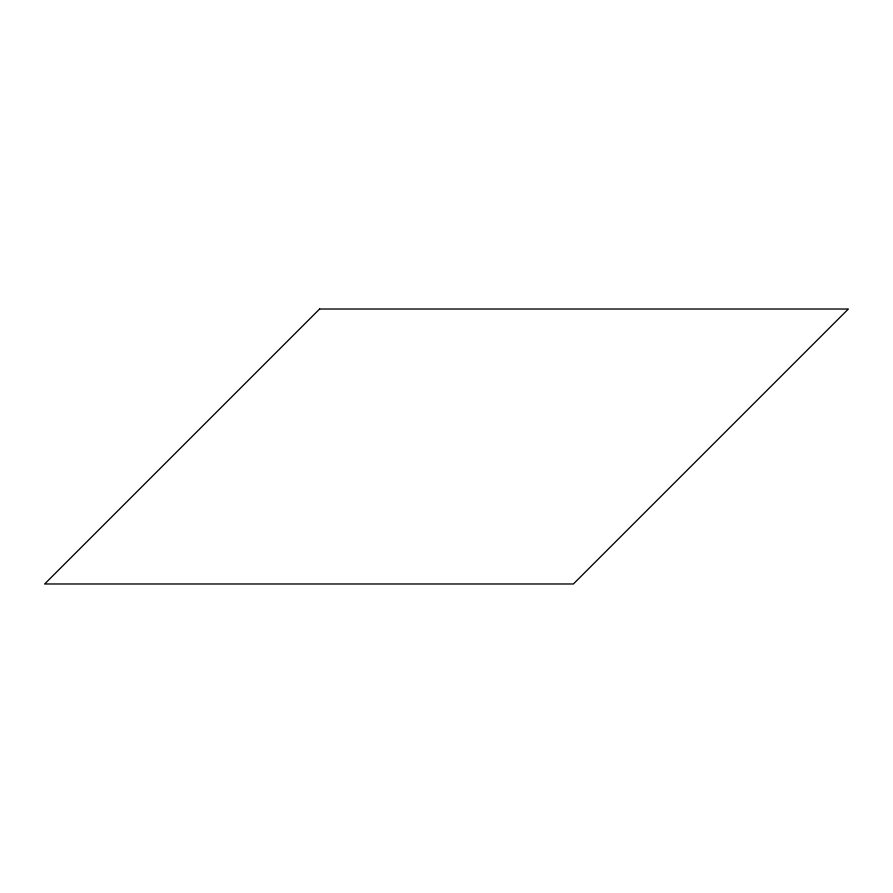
<?xml version="1.0" encoding="UTF-8"?>
<svg xmlns="http://www.w3.org/2000/svg" width="893" height="893" viewBox="0 0 893 893"><rect width="100%" height="100%" fill="white"/><g stroke="black" fill="none" stroke-linecap="round" stroke-linejoin="round"><path stroke-width="1.34" d="M319.605 309.023L44.65 583.977L573.395 583.977L848.35 309.023L319.605 309.023"/></g></svg>
